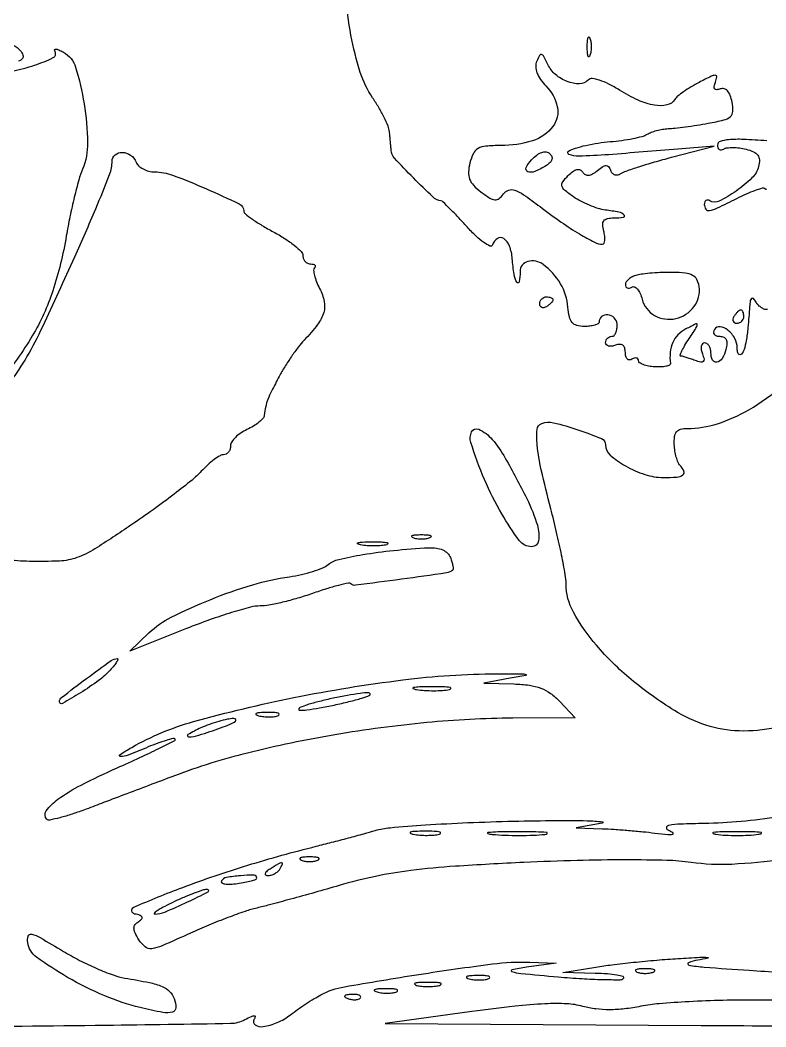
# Model space of a CAD drawing. Extents: x 0 to 320, y 0 to 260.
# Drawn here: x 134 to 247.4, y 0 to 153.1 of the extents above; entities that cross this region are included whole.
import ezdxf

# ---------------------------------------------------------------- set-up
doc = ezdxf.new("R2010")
doc.units = 0

msp = doc.modelspace()

# ---------------------------------------------------------------- linework, layer by layer
for points in [[(247.591641, 109.065635, -0.129829), (247.183469, 109.09504, -0.062049), (246.707378, 109.327413, -0.055323), (246.240459, 109.711634, -0.051666), (245.856954, 110.197214, 0.043633), (245.454696, 110.72367, 0.380607), (245.185457, 110.751712, 0.202483), (244.990337, 110.431783, 0.019189), (244.88769, 109.5, -0.005639), (244.62694, 106.351312, -0.019602), (244.355999, 104.327718, -0.02842), (244.044305, 102.991228, -0.125516), (243.635018, 102.301684, -0.194165), (243.395928, 102.20008, -0.249865), (243.186536, 102.306818, -0.113329), (243.043653, 102.660463, -0.039591), (243, 103.210889, 0.124346), (242.630677, 104.672989, 0.097928), (241.587437, 105.93681, 0.137849), (240.396785, 106.456449, 0.296988), (239.530011, 106.048558, 0.119685), (239.399893, 105.649696, 0.186937), (239.50279, 105.308014, 0.1528), (239.835141, 105.077983, 0.075687), (240.347363, 105, -0.110532), (240.945601, 104.866115, -0.174262), (241.313693, 104.498023, -0.126882), (241.43158, 103.878104, -0.047857), (241.289749, 103, -0.069702), (240.719741, 101.63262, -0.208357), (239.916325, 101.051959, -0.346964), (239.258044, 101.37234, -0.112956), (239, 102.5, 0.062722), (238.92777, 103.073532, 0.08088), (238.715469, 103.559375, 0.098158), (238.400789, 103.884506, 0.152681), (238.031385, 104, 0.208256), (237.716514, 103.862906, 0.140133), (237.535954, 103.508377, 0.090467), (237.529376, 102.967565, 0.049572), (237.704994, 102.326391, -0.03442), (237.955533, 101.509513, -0.273446), (237.841618, 101.147753, -0.24973), (237.456571, 101.052527, -0.02986), (236.591821, 101.326391, 0.007713), (235.887363, 101.584324, 0.009503), (235.222451, 101.802127, 0.008122), (234.659766, 101.964725, 0.066362), (234.39516, 102, -0.529633), (234.306962, 102.129849, -0.01926), (234.593371, 102.778137, -0.020417), (235.054974, 103.632513, -0.010966), (235.68957, 104.648976, 0.002636), (236.880477, 106.487603, 0.224741), (236.921638, 106.809033, 0.460441), (236.712255, 106.89584, 0.005352), (235.212623, 106.113792, 0.074506), (233.9988, 105.209795, 0.089932), (233.194427, 104.040442, 0.083345), (232.813422, 102.589882, 0.054611), (232.845569, 100.858029, -0.329899), (232.712578, 100.620069, -0.054265), (232.180183, 100.44634, -0.041745), (231.403141, 100.349839, -0.024427), (230.464697, 100.358029, -0.030986), (229.521089, 100.471351, -0.04675), (228.724795, 100.695945, -0.058192), (228.170045, 100.988, -0.247123), (228.000706, 101.309017, 0.157842), (227.917726, 101.564566, 0.19106), (227.706457, 101.698838, 0.126971), (227.383223, 101.678119, 0.059313), (227, 101.5, -0.152499), (226.620785, 101.402804, -0.191558), (226.29375, 101.552903, -0.130242), (226.072722, 101.954667, -0.061057), (226, 102.547972, 0.071974), (225.902706, 103.220364, 0.165183), (225.611286, 103.63308, 0.171662), (225.13787, 103.773614, 0.078904), (224.5, 103.638374, -0.055937), (223.925634, 103.488865, -0.100118), (223.440625, 103.516384, -0.147206), (223.122486, 103.710807, -0.184534), (223, 104.031385, -0.095789), (223.071484, 104.401093, -0.097122), (223.275494, 104.715469, -0.098672), (223.579975, 104.925941, -0.102386), (223.937851, 105, 0.200703), (224.284689, 105.145066, 0.095327), (224.558385, 105.555226, 0.070934), (224.718885, 106.166618, 0.047605), (224.733323, 106.89013, 0.184101), (224.291316, 107.830693, 0.170397), (223.319047, 108.276369, 0.200171), (222.393744, 107.987233, 0.221734), (222, 107.143011, -0.27765), (221.850781, 106.895008, -0.052328), (221.339063, 106.688885, -0.042591), (220.612143, 106.546645, -0.027032), (219.75, 106.5, -0.065653), (218.627581, 106.648018, -0.152068), (217.917039, 107.097518, -0.122277), (217.49432, 107.947364, -0.035511), (217.27804, 109.405701, 0.115563), (216.144921, 112.9881, 0.098711), (213.488953, 115.936691, 0.228501), (211.193092, 116.381778, 0.34057), (210, 114.833333, -0.042649), (209.868292, 113.292065, -0.69541), (209.514563, 113.22586, -0.09869), (209.084228, 114.427849, -0.017754), (208.818234, 116.802392, 0.068296), (208.406066, 118.713367, 0.155448), (207.513917, 119.869466, 0.307674), (206.549338, 119.877343, 0.166578), (205.797316, 118.891947, -0.442361), (205.420003, 118.72522, -0.050735), (204.51259, 119.242687, -0.035643), (203.306328, 120.2401, -0.018482), (201.942445, 121.641947, 0.00543), (200.572104, 123.126027, 0.008124), (199.340248, 124.389618, 0.004056), (198.276227, 125.429147, 0.152153), (197.978463, 125.578031, -0.149688), (196.740397, 126.189632, -0.009341), (193.788882, 129.078577, -0.008844), (190.932548, 132.085364, -0.165092), (190.413084, 133.264951, 0.000645), (190.360743, 133.852296, 0.000304), (190.291745, 134.610275, 0.000302), (190.218553, 135.403675, 0.000426), (190.152314, 136.110453, 0.074382), (189.942978, 136.955663, 0.017347), (189.337545, 138.289949, 0.017515), (188.525272, 139.792175, 0.016382), (187.59252, 141.268526, -0.072965), (185.7217, 145.135902, -0.029977), (184.305326, 150.802074, -0.02995), (183.546471, 156.834768, -0.049687)], [(132.818352, 145.313574, 0.033405), (136.218292, 146.216081, 0.029336), (139.062679, 147.36837, 0.446816), (139.330083, 148.274931, -0.175698), (139.271718, 148.554616, -0.390298), (139.426631, 148.681033, -0.092414), (139.885382, 148.566783, -0.02032), (140.61283, 148.198161, -0.194115), (142.458168, 145.905346, -0.033236), (143.74658, 140.346979, -0.036164), (144.273024, 134.449589, -0.102249), (143.508051, 130.407833, 0.029552), (142.93856, 128.754688, 0.008621), (142.258389, 126.149987, 0.008631), (141.59251, 123.185136, 0.009142), (141.04305, 120.255232, -0.0373), (138.989764, 111.924867, -0.054683), (135.877249, 105.056559, -0.046383), (130.949528, 98.261641, -0.019121)], [(132.71282, 149.414849, -0.126962), (134.030683, 148.46303, -0.077148), (134.462482, 147.740606, -0.278037), (134.381705, 147.232413, -0.143868), (133.783154, 146.835957, -0.020318)], [(247.5, 134.721453, 0.008053), (243.901995, 134.935357, 0.031984), (241.690301, 134.889635, 0.057882), (240.392232, 134.626165, 0.324442), (240, 134.085321, 0.086307), (240.072169, 133.67034, 0.165165), (240.280241, 133.40865, 0.179511), (240.590463, 133.340439, 0.104065), (240.954011, 133.471577, -0.107888), (241.483937, 133.658215, -0.032459), (242.342044, 133.708722, -0.030866), (243.338681, 133.641031, -0.029103), (244.339555, 133.450913, -0.043299), (245.493118, 133.05263, -0.132246), (246.130507, 132.535128, -0.154876), (246.365619, 131.822218, -0.066856), (246.242286, 130.8185, -0.136605), (245.228635, 129.07775, -0.040047), (242.823391, 127.084892, -0.037404), (240.239184, 125.546067, -0.259576), (238.820653, 125.610842, 0.10733), (238.508046, 125.721329, 0.181419), (238.241067, 125.65796, 0.162518), (238.061832, 125.425391, 0.083791), (238, 125.059017, 0.161866), (238.238743, 124.340866, 0.284743), (238.801001, 124.120131, 0.067197), (239.998722, 124.51027, 0.005664), (242.916017, 125.957155, -0.013064), (244.418579, 126.674869, -0.020116), (245.756657, 127.20817, -0.015374), (246.853194, 127.557354, -0.272172), (247.199081, 127.467586, 0.353507), (247.511278, 127.434429, 0.02029)], [(132.607329, 98.172914, 0.034193), (135.066545, 101.861814, 0.021031), (137.466965, 106.5, 0.002418), (142.326586, 117.077065, 0.007227), (145.51059, 124.37499, 0.006796), (147.623564, 129.614223, 0.092703), (148, 131.627118, -0.224064), (148.455593, 132.592735, -0.183009), (149.548748, 132.963615, -0.144021), (150.822742, 132.540013, -0.150448), (151.638374, 131.5, 0.114736), (152.026695, 130.926111, 0.065755), (152.712343, 130.440625, 0.06027), (153.574434, 130.111789, 0.061078), (154.486146, 130, -0.089475), (157.201475, 129.51017, -0.014208), (162.234917, 127.468376, -0.008268), (167.329937, 125.129752, -0.288622), (168, 124.065655, 0.228508), (168.201311, 123.648166, 0.014439), (169.321875, 122.808066, 0.018917), (170.775765, 121.862549, 0.012759), (172.5, 120.890679, -0.020231), (174.223477, 119.885018, -0.027842), (175.678125, 118.836995, -0.027237), (176.742891, 117.875535, -0.197998), (177, 117.251717, 0.092079), (177.08875, 116.773877, 0.096035), (177.342708, 116.367692, 0.0994), (177.721538, 116.095866, 0.106463), (178.166667, 116, -0.048179), (178.575754, 115.960489, -0.143768), (178.822985, 115.83236, -0.260521), (178.880314, 115.645281, -0.14425), (178.762644, 115.429311, 0.222521), (178.62453, 115.047978, 0.037564), (178.755682, 114.262801, 0.034892), (179.065536, 113.296683, 0.024622), (179.540339, 112.259608, -0.069125), (180.232689, 110.305777, -0.124013), (180.157865, 108.615758, -0.09091), (179.238132, 106.815548, -0.025655), (177.188053, 104.405927, 0.026069), (176.301981, 103.36271, 0.012164), (175.259929, 101.926498, 0.012014), (174.2372, 100.363153, 0.016454), (173.398229, 98.905927, 0.005157), (172.243153, 96.682696, 0.025664), (171.672711, 95.396805, 0.038476), (171.349976, 94.312533, 0.022658), (171.125, 92.978561, -0.152689), (170.912873, 92.509618, -0.038597), (170.302344, 91.922566, -0.035755), (169.46613, 91.329162, -0.029548), (168.5, 90.818046, 0.041165), (167.543433, 90.283222, 0.047285), (166.734375, 89.6201, 0.053401), (166.176261, 88.934155, 0.145081), (166, 88.339485, -0.07668), (165.921055, 87.827747, -0.089657), (165.692224, 87.393474, -0.100761), (165.351827, 87.10316, -0.127005), (164.952251, 87, 0.136168), (164.404661, 86.848054, 0.024885), (163.523168, 86.256437, 0.025132), (162.53357, 85.437829, 0.020507), (161.558593, 84.468722, -0.035348), (160.147012, 83.146507, -0.00714), (157.447119, 81.017271, -0.007503), (154.227552, 78.627714, -0.006956), (150.856342, 76.273662, -0.007092), (145.3788, 72.673389, -0.0564), (142.661658, 71.345372, -0.074625), (140.008712, 70.827018, -0.017079), (135.426364, 70.781973, -0.018296), (131.819546, 71.001942, -0.028072)], [(248.891704, 45.493633, -0.060855), (243.281701, 44.992828, -0.069549), (238.251482, 45.863557, -0.062307), (233.445781, 48.095118, -0.03277), (226.867782, 52.838012, -0.043389), (221.605455, 58.012021, -0.050327), (218.108545, 63.052076, -0.127179), (217, 67.339784, 0.044148), (216.872234, 68.783996, 0.006287), (216.312547, 71.709176, 0.007113), (215.555768, 75.160617, 0.006011), (214.659733, 78.789187, -0.007826), (213.222162, 84.70292, -0.029596), (212.601953, 88.459179, -0.048475), (212.583993, 90.825755, -0.288875), (213.299454, 91.76354, -0.151129), (215.094985, 91.865359, -0.020386), (218.763599, 90.794091, -0.016245), (222.359974, 89.451216, -0.304124), (223, 88.496295, 0.214929), (223.696423, 86.951012, 0.05207), (226.033363, 85.282945, 0.050719), (228.978912, 83.986862, 0.075792), (231.749791, 83.534375, 0.019443), (233.818483, 83.592945, 0.141515), (234.742386, 83.92847, 0.357853), (234.893391, 84.510196, 0.088244), (234.285416, 85.381251, -0.103672), (234.000914, 85.816639, -0.02782), (233.742264, 86.606225, -0.026942), (233.542573, 87.556797, -0.024961), (233.439845, 88.547917, -0.043573), (233.480216, 89.744581, -0.13981), (233.786827, 90.472557, -0.161613), (234.398731, 90.868134, -0.064036), (235.404429, 90.995054, 0.078367), (239.978104, 91.705272, 0.054472), (244.761855, 93.83757, 0.042644), (249.999216, 97.524445, 0.021308)], [(249.983087, 25.450579, -0.023587), (242.182063, 24.712612, -0.046927), (235.988297, 25.001654, 0.028479), (232.300343, 25.310227, 0.006673), (226.099882, 25.391997, 0.006556), (218.665168, 25.293323, 0.005115), (210.592404, 24.997614, 0.004376), (200.166665, 24.417384, 0.014965), (193.406629, 23.77819, 0.021069), (188.02639, 22.874931, 0.018505), (182.5, 21.490442, -0.001886), (178.797656, 20.431008, -0.00193), (175.115625, 19.407722, -0.001869), (171.912192, 18.543609, -0.008087), (170, 18.068437, 0.025736), (168.216325, 17.557753, 0.00801), (165.594514, 16.611602, 0.007984), (162.694369, 15.458895, 0.008722), (159.917495, 14.246259, -0.004656), (155.596631, 12.317389, -0.071198), (154.023853, 11.884829, -0.205205), (153.029629, 12.169166, -0.082488), (152.075325, 13.250993, -0.026116), (151.48642, 14.313703, -0.111907), (151.321716, 15.014229, -0.172563), (151.507456, 15.549978, -0.085643), (152.052977, 16.032742, 0.05837), (152.524013, 16.406061, 0.334484), (152.565301, 16.702398, 0.194752), (152.256834, 16.95132, 0.026013), (151.428939, 17.15591, -0.735417), (151.312412, 18.188835, -0.014318), (158.72905, 21.205395, -0.01482), (168.613336, 24.569166, -0.013461), (179, 27.460113, 0.002243), (181.362068, 28.060802, 0.001772), (183.9125, 28.731244, 0.001791), (186.276019, 29.370591, 0.004449), (188, 29.860109, -0.049561), (190.238012, 30.282455, -0.005084), (195.6125, 30.698802, -0.006301), (202.042599, 31.049869, -0.004991), (209, 31.27229, -0.003177), (215.459188, 31.373196, -0.007907), (220.184375, 31.342258, -0.020429), (222.492555, 31.196157, -0.871575), (222.5, 30.970364), (218.5, 30.283811), (222.5, 30.1309, -0.006964), (224.320877, 30.035879, -0.004069), (226.5, 29.873886, -0.004068), (228.678957, 29.676203, -0.006885), (230.5, 29.470684, 0.00566), (232.474446, 29.242951, 0.080274), (233.181875, 29.283098, 0.652968), (233.223316, 29.490751, 0.04208), (232.5, 29.911405, -0.337159), (232.285597, 30.325482, -0.311711), (232.625575, 30.671264, -0.0381), (234.405813, 30.873949, -0.005733), (238, 30.96647, 0.019845), (243.576089, 31.267623, 0.017748), (249.324196, 32.014037, 0.014161)], [(121.646219, 0.057677, 0.002482), (147.016667, 0.259495, 0.00085), (166.018527, 0.537298, 0.119331), (168.186419, 1.099768, -0.011387), (169.169631, 1.597505, -0.111926), (169.619716, 1.699536, -0.488752), (169.746635, 1.536535, -0.076633), (169.56166, 1.099768, 0.412578), (169.749052, 0.295926, 0.175159), (170.943537, 0.038381, 0.07053), (173.097223, 0.646658, 0.061053), (175.115141, 1.850907, -0.011868), (176.189543, 2.644628, -0.008022), (177.449746, 3.500297, -0.008085), (178.695208, 4.288576, -0.015931), (179.713782, 4.866707, -0.077839), (183.297709, 6.090381, -0.00462), (194.635296, 7.971471, -0.006453), (205.789918, 9.569266, -0.041086), (211.5, 9.839214), (215.5, 9.699613), (211, 9.063492, 0.015776), (208.758903, 8.674228, 0.777333), (208.746204, 8.396758, 0.050109), (210.125383, 8.124548, 0.001597), (215.806067, 7.603087, 0.006618), (219.416707, 7.331387, 0.010082), (222.557841, 7.200299, 0.005095), (225.193079, 7.170372, 0.199216), (225.722734, 7.389401, 0.566609), (225.661318, 7.634403, 0.030768), (224.709699, 7.859885, 0.024002), (223.261192, 8.039167, 0.011996), (221.416667, 8.133613), (216.5, 8.267226), (221.5, 9.093924, -0.01063), (223.94089, 9.444369, -0.004478), (227.234375, 9.816068, -0.004428), (230.76253, 10.150728, -0.005757), (234, 10.391394, -0.0024), (237.32289, 10.583964, -0.033818), (238.516094, 10.566635, -0.861721), (238.525021, 10.431872, -0.014066), (237, 10.14444, 0.058469), (235.594777, 9.748007, 0.74236), (235.628423, 9.406362, 0.030086), (237.986995, 9.085308, 0.002004), (244.802981, 8.599671, 0.004953), (249.562867, 8.327031, 0.007699)], [(255.951764, 4.156461, -0.006761), (246, 4.080062, 0.00753), (240.837924, 4.032493, 0.007463), (235.664201, 3.829574, 0.007356), (231.144987, 3.517984, 0.028558), (228.367491, 3.124731, -0.020682), (225.865666, 2.73024, -0.028393), (223.59205, 2.597615, -0.031167), (221.503328, 2.724803, -0.036584), (219.558161, 3.111552, 0.055487), (217.107742, 3.503333, 0.023746), (213.786655, 3.503992, 0.016604), (209.236625, 3.136965, 0.005731), (202.69067, 2.313386), (189.5, 0.5), (237.5, 0.217897, 0.001575), (258.273305, 0.161228, 0.003499)]]:
    msp.add_lwpolyline(points, format="xyb")
for points in [[(220.157895, 149, 0.017491), (220.189089, 148.10856, 0.078554), (220.306058, 147.601562, 0.447206), (220.474999, 147.540618, 0.174857), (220.662281, 147.75, 0.057986), (220.818615, 148.320008, 0.037979), (220.87034, 149, 0.037979), (220.818615, 149.679992, 0.057986), (220.662281, 150.25, 0.174857), (220.474999, 150.459382, 0.447206), (220.306058, 150.398438, 0.078554), (220.189089, 149.89144, 0.017491)], [(212.528443, 146.827319, 0.108038), (212.381632, 145.984519, 0.078456), (212.570797, 145.048299, 0.065114), (213.091401, 144.062802, 0.042363), (213.922681, 143.077319, -0.143636), (215.651976, 139.912451, -0.219032), (214.99061, 136.905469, -0.156785), (211.897516, 134.734391, -0.075385), (207.054235, 134, 0.020611), (204.797175, 133.906922, 0.108166), (203.617176, 133.544586, 0.150933), (202.898881, 132.785464, 0.053116), (202.37605, 131.362168, 0.048713), (202.16776, 129.970393, 0.10452), (202.336741, 128.903465, 0.099191), (202.931627, 127.961097, 0.040953), (204.062866, 126.95258, 0.018626), (205.412857, 126.011054, 0.121413), (206.189721, 125.744864, 0.196166), (206.810673, 125.936231, 0.063351), (207.485308, 126.649021, -0.151013), (208.258419, 127.224231, -0.170433), (209.180487, 127.226334, -0.068635), (210.538873, 126.532223, -0.010202), (213.02944, 124.716875, 0.010122), (216.251244, 122.367752, 0.017262), (219.046091, 120.555579, 0.017266), (221.317379, 119.296422, 0.118467), (222.55089, 119, 0.302929), (222.773148, 119.148262, 0.078842), (222.879181, 119.5875, 0.053423), (222.861592, 120.233256, 0.03046), (222.710251, 121, -0.050442), (222.557492, 121.977764, -0.180292), (222.742949, 122.571882, -0.179731), (223.272529, 122.90082, -0.050079), (224.260286, 123, 0.03492), (225.718073, 123.101935, 0.62947), (225.826075, 123.441951, 0.139859), (225.013581, 123.861671, 0.016404), (222.981938, 124.202274, -0.041707), (221.859449, 124.449358, -0.022628), (220.528869, 124.927954, -0.022394), (219.210101, 125.541265, -0.032788), (218.116341, 126.205314, -0.018465), (216.761256, 127.23144, -0.1613), (216.362269, 127.859563, -0.223037), (216.485844, 128.492449, -0.038438), (217.302583, 129.44544, -0.038304), (218.024109, 130.064142, -0.101633), (218.638644, 130.345748, -0.162809), (219.137315, 130.297894, -0.15082), (219.52527, 129.959112, 0.125771), (219.915216, 129.583262, 0.157581), (220.404492, 129.481952, 0.106241), (221.011479, 129.683172, 0.039555), (221.751649, 130.201442, -0.024116), (222.58292, 130.822568, -0.144056), (223.093025, 130.984475, -0.245114), (223.458232, 130.803738, -0.076612), (223.748032, 130.243769, 0.1068), (223.999577, 129.821681, 0.129572), (224.387963, 129.576634, 0.125217), (224.857357, 129.550316, 0.095991), (225.33541, 129.743769, -0.059951), (226.112819, 130.125228, -0.006074), (228.067277, 130.78216, -0.007536), (230.425705, 131.504057, -0.005936), (233, 132.216775), (239.5, 133.933549), (234, 133.470056, -0.001539), (223.426882, 132.611817, -0.014851), (218.924615, 132.39457, -0.089286), (217.434353, 132.634434, -0.641097), (217.385149, 133.162395, -0.056992), (218.40487, 133.605213, -0.01794), (220.014106, 134.033213, -0.017661), (221.858128, 134.385468, -0.018703), (223.687559, 134.598698, 0.01382), (225.466509, 134.788461, 0.015661), (227.159043, 135.070688, 0.014989), (228.574484, 135.39692, 0.078886), (229.302411, 135.716721, -0.052899), (229.903077, 136.018592, -0.024502), (230.735708, 136.286226, -0.023946), (231.646486, 136.484282, -0.030636), (232.5, 136.574223, 0.017266), (233.539791, 136.655768, 0.005176), (235.116696, 136.850941, 0.005182), (236.883226, 137.106838, 0.005595), (238.59939, 137.393328, 0.015506), (240.972081, 137.893122, 0.122899), (241.958031, 138.410423, 0.204981), (242.331264, 139.205959, 0.055857), (242.221725, 140.620452, 0.043229), (241.936994, 141.628495, 0.093666), (241.518828, 142.312876, 0.140504), (241.001271, 142.634734, 0.162298), (240.423263, 142.608927, -0.06923), (239.885192, 142.48398, -0.269318), (239.587197, 142.622898, -0.203279), (239.508414, 142.997429, -0.043187), (239.696697, 143.651988, 0.056678), (239.900117, 144.43823, 0.461149), (239.68394, 144.682611, 0.10924), (239.045701, 144.529647, 0.006101), (237.209181, 143.608172, 0.015928), (235.983512, 142.924026, 0.017793), (234.849428, 142.186607, 0.017357), (233.933275, 141.494712, 0.084117), (233.504395, 141.007112, -0.202955), (232.326847, 140.172211, -0.096354), (230.433016, 140.126438, -0.065355), (227.963619, 140.88619, -0.033536), (225.110422, 142.430294, 0.02274), (223.498835, 143.34795, 0.039985), (222.082916, 143.933656, 0.04966), (220.969205, 144.1746, 0.22867), (220.363047, 143.963047, -0.195043), (219.026223, 143.397613, -0.096202), (217.179513, 143.727777, -0.085158), (215.387061, 144.798906, -0.106923), (214.219845, 146.336798, 0.012435), (213.613867, 147.556664, 0.20339), (213.267591, 147.838736, 0.351214), (212.94728, 147.705853, 0.028591)], [(213.991641, 130.973672, -0.038995), (212.242316, 130.049965, -0.19765), (211.162115, 130.030946, -0.440347), (210.91928, 130.659757, -0.074279), (211.75, 131.85, -0.042711), (212.534196, 132.548688, -0.076687), (213.293372, 132.952993, -0.105622), (213.962087, 133.037575, -0.163355), (214.491641, 132.808359, -0.10778), (214.810341, 132.365432, -0.170383), (214.843409, 131.903473, -0.13153), (214.570148, 131.43454, -0.054514)], [(227.75, 114.301939, 0.049777), (227.080568, 114.05727, 0.059243), (226.514062, 113.695577, 0.069454), (226.128455, 113.277936, 0.152888), (226, 112.867659, 0.115404), (226.076667, 112.539915, 0.18531), (226.285138, 112.347738, 0.156103), (226.599581, 112.32614, 0.078271), (226.970683, 112.481881, -0.242506), (227.388717, 112.514449, -0.116092), (227.836137, 112.188758, -0.07442), (228.248802, 111.533253, -0.041871), (228.553821, 110.641583, 0.205985), (230.444602, 108.165663, 0.185486), (233.652598, 107.695529, 0.179586), (236.42473, 109.498589, 0.198138), (237.205449, 112.58796, 0.085969), (236.865329, 113.631056, 0.150135), (236.228416, 114.268786, 0.096631), (235.124158, 114.604733, 0.023152), (233.201683, 114.713222, 0.011076), (231.656118, 114.69456, 0.010269), (230.073307, 114.607795, 0.010313), (228.668475, 114.472625, 0.033609)], [(215, 110.559017, -0.151918), (214.934461, 110.34829, -0.038439), (214.70625, 110.066025, -0.035638), (214.382774, 109.768994, -0.029505), (214, 109.5, -0.082592), (213.6179, 109.343488, -0.161196), (213.29375, 109.3746, -0.182303), (213.078288, 109.586039, -0.108972), (213, 109.940983, -0.093332), (213.076123, 110.345238, -0.09642), (213.29375, 110.688914, -0.099167), (213.618444, 110.918938, -0.105053), (214, 111, -0.042167), (214.382849, 110.967655, -0.061769), (214.70625, 110.870461, -0.081139), (214.92554, 110.727648, -0.210953)], [(242.5, 108, 0.082592), (242.343488, 107.6179, 0.161196), (242.3746, 107.29375, 0.182303), (242.586039, 107.078288, 0.108972), (242.940983, 107, 0.093332), (243.345238, 107.076123, 0.09642), (243.688914, 107.29375, 0.099167), (243.918938, 107.618444, 0.105053), (244, 108, 0.042167), (243.967655, 108.382849, 0.061769), (243.870461, 108.70625, 0.081139), (243.727648, 108.92554, 0.210953), (243.559017, 109, 0.151918), (243.34829, 108.934461, 0.038439), (243.066025, 108.70625, 0.035638), (242.768994, 108.382774, 0.029505)], [(207.741123, 86.486634, -0.011797), (211.018234, 80.330665, -0.044161), (212.631013, 76.261311, -0.10761), (212.806187, 73.919819, -0.375416), (211.75, 73.006833, -0.236554), (209.885057, 73.954239, -0.027159), (207.219018, 78.006747, -0.030074), (204.591749, 83.211645, -0.027627), (202.523227, 88.84192, -0.187673), (202.644145, 90.468873, -0.408015), (203.71398, 90.860349, -0.110951), (205.770977, 89.312767, -0.04804)], [(189.761659, 73.31292, -0.041951), (188.934218, 73.169017, -0.020826), (187.869594, 73.119272, -0.020511), (186.754739, 73.159391, -0.028254), (185.761659, 73.292739, -0.082665), (185.319562, 73.45659, -0.67161), (185.339362, 73.605813, -0.053901), (186.071102, 73.715166, -0.008901), (187.5, 73.747817, -0.009782), (188.938425, 73.726931, -0.038992), (189.814362, 73.62839, -0.417468), (189.916221, 73.476221, -0.285845)], [(196.25, 74.337719, -0.057986), (195.679992, 74.181385, -0.037979), (195, 74.12966, -0.037979), (194.320008, 74.181385, -0.057986), (193.75, 74.337719, -0.174857), (193.540618, 74.525001, -0.447206), (193.601562, 74.693942, -0.078554), (194.10856, 74.810911, -0.017491), (195, 74.842105, -0.017491), (195.89144, 74.810911, -0.078554), (196.398438, 74.693942, -0.447206), (196.459382, 74.525001, -0.174857)], [(199.41655, 71.356872, -0.018368), (199.638206, 70.709063, -0.026696), (199.781508, 70.12237, -0.025108), (199.846267, 69.649064, -0.232038), (199.773539, 69.461682, -0.151915), (198.829203, 69.013601, -0.001802), (191.967366, 68.061253, -0.001318), (184.983639, 67.136363, -0.232675), (184.29625, 67.370416, 0.25523), (183.936576, 67.47603, 0.008107), (182.403423, 67.116415, 0.013881), (180.561407, 66.597946, 0.008964), (178.457663, 65.900653, -0.013068), (176.200747, 65.173094, -0.012768), (173.891415, 64.558317, -0.01276), (171.838311, 64.122586, -0.045935), (170.506777, 64, 0.064686), (169.03274, 63.808499, 0.00982), (166.171237, 62.991777, 0.010861), (162.815015, 61.881849, 0.00921), (159.318778, 60.567752), (150.673966, 57.135505), (153.586983, 59.898335, -0.07345), (157.003331, 62.297831, -0.021226), (162.898303, 64.953191, -0.022048), (169.364724, 67.216552, -0.037612), (174.950386, 68.450456, 0.019747), (176.760729, 68.783092, 0.020367), (178.520348, 69.254828, 0.020592), (180.005743, 69.786688, 0.077089), (180.853971, 70.293861, -0.116504), (182.440923, 71.081693, -0.015749), (186.111648, 71.815626, -0.016645), (190.75905, 72.435314, -0.010926), (196.143011, 72.852979, -0.049838), (197.279138, 72.80293, -0.071388), (198.245, 72.518748, -0.084125), (198.973146, 72.024287, -0.110444)], [(147.722075, 54.25, -0.050296), (145.955419, 52.658088, -0.018894), (143.193483, 50.788248, -0.012101), (140.453205, 49.171086, -0.572475), (140, 49.437192, -0.233619), (140.326643, 50.098132, -0.003067), (144.098203, 52.945413, -0.003994), (147.840789, 55.688712, -0.157417), (148.805026, 56, -0.524867), (148.88889, 55.878491, -0.047931), (148.695201, 55.485937, -0.030783), (148.296272, 54.922026, -0.014908)], [(208.5, 53), (204.5, 52.283811), (209.075686, 52.141905, -0.026789), (211.412934, 51.943778, -0.056651), (213.171797, 51.492207, -0.06522), (214.624197, 50.708634, -0.047938), (216, 49.5), (218.348628, 47), (208.924314, 46.938177, 0.022326), (195.813053, 46.266226, 0.018184), (181.87493, 44.412597, 0.018586), (168.589626, 41.639981, 0.029516), (157.5, 38.186121, 0.000119), (154.039325, 36.878841, 0.000091), (150.253412, 35.446878, 0.000092), (146.707833, 34.104332, 0.000218), (144.064806, 33.101668, -0.010985), (141.943538, 32.348776, -0.016795), (140.070678, 31.799057, -0.011423), (138.52734, 31.439212, -0.253112), (138.100175, 31.566491, -0.372516), (138.007337, 32.849817, -0.074499), (139.774506, 34.601889, -0.040176), (143.297953, 36.772209, -0.013532), (148.749667, 39.370165, 0.004239), (152.235059, 40.952289, 0.007251), (155.112718, 42.33915, 0.002256), (157.52506, 43.558803, 0.50909), (157.559038, 43.774296, 0.26437), (157.280485, 43.850933, 0.010407), (156.221139, 43.558612, 0.016052), (154.940393, 43.131116, 0.01038), (153.485962, 42.558581, -0.006268), (150.428596, 41.325921, -0.086853), (149.264559, 41.093066, -0.75145), (149.176468, 41.371805, -0.017297), (151, 42.4985, -0.061983), (160.388137, 46.413117, -0.018097), (175.635926, 50.064695, -0.018757), (192.166095, 52.75532, -0.029603), (206.5, 53.683387, -0.001113), (210.285377, 53.695657, -0.082756), (210.889682, 53.595578, -0.768211), (210.879299, 53.444385, -0.003737)], [(179.5, 49.477202, 0.00959), (177.699579, 48.97742, 0.032462), (176.55625, 48.553771, 0.244299), (176.362411, 48.310021, 0.463656), (176.5, 48.138366, 0.041503), (177.609239, 48.200718, 0.008743), (179.528125, 48.503689, 0.009104), (181.747655, 48.935817, 0.008518), (184, 49.457324, 0.008867), (185.970327, 49.986327, 0.034945), (187.15, 50.416799, 0.409368), (187.238051, 50.641196, 0.30417), (187, 50.796161, 0.030799), (185.70739, 50.698933, 0.009357), (183.765625, 50.394795, 0.009332), (181.597653, 49.971678, 0.010047)], [(194.26375, 51.282419, 0.022548), (195.485188, 51.153707, 0.015659), (196.872547, 51.114038, 0.015827), (198.209518, 51.160023, 0.031163), (199.26375, 51.296069, 0.248898), (199.455688, 51.450815, 0.49082), (199.374351, 51.596853, 0.030832), (198.29708, 51.692368, 0.00738), (196.5, 51.713986, 0.006817), (194.711719, 51.684722, 0.040183), (193.780601, 51.581582, 0.720633), (193.761725, 51.438612, 0.075924)], [(170.269032, 47.307009, 0.037336), (171.036634, 47.167106, 0.029507), (171.880008, 47.127736, 0.030339), (172.671085, 47.185595, 0.06278), (173.269032, 47.344063, 0.31318), (173.386009, 47.52287, 0.333666), (173.257153, 47.684921, 0.052471), (172.580113, 47.787295, 0.014395), (171.5, 47.805051, 0.012823), (170.431793, 47.764444, 0.080377), (169.900903, 47.643467, 0.597527), (169.883358, 47.48334, 0.087174)], [(161.5, 45.463885, 0.025127), (159.527421, 44.437837, 0.765795), (159.618429, 44.104015, 0.076532), (161.195124, 44.350691, 0.009457), (164.5, 45.471164, 0.013291), (165.921719, 46.026475, 0.053307), (166.7375, 46.477941, 0.407475), (166.783995, 46.726455, 0.255487), (166.5, 46.874888, 0.046129), (165.524726, 46.766331, 0.018003), (164.20625, 46.445009, 0.01764), (162.795256, 45.992524, 0.020952)], [(193.761659, 29.292739, 0.028254), (194.754739, 29.159391, 0.020511), (195.869594, 29.119272, 0.020826), (196.934218, 29.169017, 0.041951), (197.761659, 29.31292, 0.285845), (197.916221, 29.476221, 0.417468), (197.814362, 29.62839, 0.038992), (196.938425, 29.726931, 0.009782), (195.5, 29.747817, 0.008901), (194.071102, 29.715166, 0.053901), (193.339362, 29.605813, 0.67161), (193.319562, 29.45659, 0.082665)], [(205.776433, 29.266503, 0.013671), (207.684837, 29.147583, 0.00893), (209.890462, 29.110009, 0.008983), (212.043501, 29.150473, 0.016947), (213.776433, 29.273107, 0.153636), (214.099419, 29.413268, 0.661512), (214.056202, 29.54709, 0.018464), (212.373175, 29.635783, 0.004138), (209.5, 29.65719, 0.003921), (206.635274, 29.63236, 0.022011), (205.106202, 29.539701, 0.807686), (205.092045, 29.40844, 0.057523)], [(239.75, 29.276604, 0.019375), (241.229765, 29.150935, 0.011494), (243, 29.110234, 0.011494), (244.770235, 29.150935, 0.019375), (246.25, 29.276604, 0.108536), (246.666199, 29.423685, 0.707215), (246.635937, 29.56145, 0.025693), (245.329566, 29.655793, 0.005179), (243, 29.679926, 0.005179), (240.670434, 29.655793, 0.025693), (239.364063, 29.56145, 0.707215), (239.333801, 29.423685, 0.108536)], [(172, 24, 0.027275), (171.445888, 23.597454, 0.147021), (171.239151, 23.292684, 0.37991), (171.327599, 23.095709, 0.102799), (171.690983, 23.015313, 0.074131), (172.192374, 23.083483, 0.053889), (172.713662, 23.298248, 0.054031), (173.175433, 23.618541, 0.075854), (173.5, 24, 0.034464), (173.886554, 24.734105, 0.541951), (173.758161, 24.931144, 0.136158), (173.281145, 24.798791, 0.008108)], [(176.75, 25.337719, 0.057986), (177.320008, 25.181385, 0.037979), (178, 25.12966, 0.037979), (178.679992, 25.181385, 0.057986), (179.25, 25.337719, 0.174857), (179.459382, 25.525001, 0.447206), (179.398438, 25.693942, 0.078554), (178.89144, 25.810911, 0.017491), (178, 25.842105, 0.017491), (177.10856, 25.810911, 0.078554), (176.601562, 25.693942, 0.447206), (176.540618, 25.525001, 0.174857)], [(164.61183, 22.180944, 0.401493), (164.670055, 21.907784, 0.110488), (165.120059, 21.729549, 0.052318), (165.955997, 21.685627, 0.023425), (167.052813, 21.794443, 0.012039), (168.182551, 21.988145, 0.019299), (169.134264, 22.21347, 0.013978), (169.877487, 22.442582, 0.32138), (170, 22.613499, 0.41), (169.567918, 23.051852, 0.023633), (167.491733, 22.983625, 0.025083), (165.383322, 22.707415, 0.212307)], [(157.5, 19.054724, 0.009164), (156.031217, 18.326448, 0.021463), (154.96875, 17.715921, 0.045681), (154.440184, 17.309264, 0.679644), (154.5, 17.155111, 0.101949), (156.007307, 17.455031, 0.009542), (159.482114, 19.001329, 0.011181), (162.580114, 20.536747, 0.76463), (162.5, 20.899613, 0.090088), (161.90101, 20.820213, 0.010501), (160.61875, 20.377452, 0.012334), (159.104866, 19.776037, 0.009793)], [(149.918379, 7.426406, -0.008357), (153.673541, 6.731522, -0.048167), (155.604016, 6.14291, -0.096746), (156.721869, 5.402346, -0.107004), (157.431157, 4.318805, -0.091601), (157.692608, 2.911723, -0.339837), (157.178327, 2.241033, -0.113499), (155.718852, 2.18932, -0.011209), (152.264897, 2.936452, -0.041677), (146.874293, 4.715377, -0.03053), (141.235835, 7.530726, -0.026362), (136.524949, 10.595978, -0.20111), (135.18487, 12.809876, -0.117457), (135.270369, 13.796319, -0.391082), (135.790533, 14.083809, -0.071163), (137.058539, 13.573276, -0.00429), (140.603249, 11.479989, 0.017408), (143.061128, 10.114172, 0.015487), (145.704641, 8.865077, 0.01574), (148.152705, 7.890215, 0.045338)], [(202.269032, 7.307009, 0.037336), (203.036634, 7.167106, 0.029507), (203.880008, 7.127736, 0.030339), (204.671085, 7.185595, 0.06278), (205.269032, 7.344063, 0.31318), (205.386009, 7.52287, 0.333666), (205.257153, 7.684921, 0.052471), (204.580113, 7.787295, 0.014395), (203.5, 7.805051, 0.012823), (202.431793, 7.764444, 0.080377), (201.900903, 7.643467, 0.597527), (201.883358, 7.48334, 0.087174)], [(227.75, 8.337719, 0.057986), (228.320008, 8.181385, 0.037979), (229, 8.12966, 0.037979), (229.679992, 8.181385, 0.057986), (230.25, 8.337719, 0.174857), (230.459382, 8.525001, 0.447206), (230.398438, 8.693942, 0.078554), (229.89144, 8.810911, 0.017491), (229, 8.842105, 0.017491), (228.10856, 8.810911, 0.078554), (227.601562, 8.693942, 0.447206), (227.540618, 8.525001, 0.174857)], [(194.25, 6.310674, 0.039571), (195.047266, 6.168469, 0.024357), (196, 6.122029, 0.024357), (196.952734, 6.168469, 0.039571), (197.75, 6.310674, 0.161593), (198.00914, 6.478988, 0.542911), (197.957813, 6.633659, 0.052887), (197.251983, 6.740287, 0.011065), (196, 6.767997, 0.011065), (194.748017, 6.740287, 0.052887), (194.042187, 6.633659, 0.542911), (193.99086, 6.478988, 0.161593)], [(183.8125, 4.316886, 0.051402), (184.359369, 4.160852, 0.05415), (184.916927, 4.123424, 0.060344), (185.402231, 4.202593, 0.126455), (185.729167, 4.395833, 0.296942), (185.77538, 4.614691, 0.208169), (185.592839, 4.799335, 0.077125), (185.112848, 4.910055, 0.028489), (184.416667, 4.921053, 0.018894), (183.670344, 4.862007, 0.168741), (183.37858, 4.720685, 0.470617), (183.395823, 4.538436, 0.054073)], [(188.269032, 5.307009, 0.037336), (189.036634, 5.167106, 0.029507), (189.880008, 5.127736, 0.030339), (190.671085, 5.185595, 0.06278), (191.269032, 5.344063, 0.31318), (191.386009, 5.52287, 0.333666), (191.257153, 5.684921, 0.052471), (190.580113, 5.787295, 0.014395), (189.5, 5.805051, 0.012823), (188.431793, 5.764444, 0.080377), (187.900903, 5.643467, 0.597527), (187.883358, 5.48334, 0.087174)]]:
    msp.add_lwpolyline(points, format="xyb", close=True)

doc.saveas('drawing.dxf')
